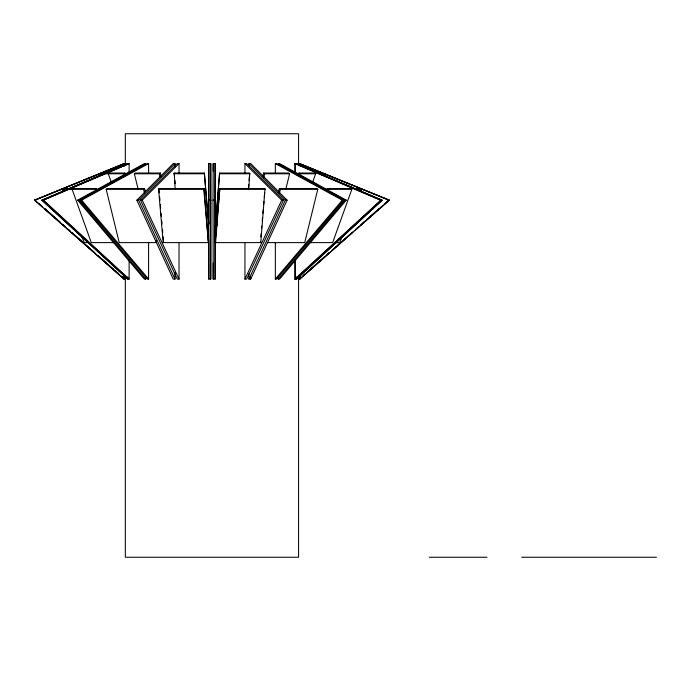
<?xml version="1.0" encoding="UTF-8"?>
<svg xmlns="http://www.w3.org/2000/svg" width="691" height="691" viewBox="0 0 691 691"><rect width="100%" height="100%" fill="white"/><g stroke="black" fill="none" stroke-linecap="round" stroke-linejoin="round"><path stroke-width="1.04" d="M208.82 279.086L208.82 163.594L210.746 163.594L210.746 279.086L208.82 279.086L208.82 242.386M213.009 200.157L213.217 163.594L215.143 163.594L215.143 279.086L213.217 279.086L213.009 200.157L214.936 200.157L215.143 163.594M215.212 241.876L219.824 188.548L265.016 188.548L260.775 242.61L215.583 242.61L215.212 241.876L215.359 227.097L219.6 173.035L249.719 173.035L248.795 188.807M215.367 240.097L215.506 225.318L217.665 225.318M219.6 173.035L215.359 227.097M215.583 242.61L219.824 188.548M248.432 187.961L248.708 184.765M249.08 180.498L249.442 176.231M260.835 236.875L261.112 233.653M261.578 228.28L261.768 226.138M262.226 220.766L262.511 217.544M262.882 213.251L263.159 210.029M263.625 204.657L263.902 201.435M264.273 197.142L264.644 192.849M262.865 176.17L263.634 173.035L288.553 173.035L289.589 173.769L285.815 189.239M263.668 177.898L264.679 173.769L263.634 173.035M278.335 192.677L279.345 188.548L316.72 188.548L317.765 189.291L304.731 242.61L267.357 242.61M279.363 193.471L280.391 189.291L279.345 188.548M312.764 181.854L315.675 173.769L314.129 173.035L298.728 173.035L300.274 173.769L315.675 173.769M326.48 190.569L327.206 188.548L350.311 188.548L351.849 189.291L332.647 242.61L309.551 242.61M328.026 191.303L328.752 189.291L351.849 189.291M342.149 236.685L339.696 242.61L335.835 242.61M360.927 191.26L361.739 189.291L359.976 188.548L355.148 188.548L356.91 189.291L361.739 189.291M248.95 279.086L285.348 200.157L287.102 200.157L250.712 279.086L248.95 279.086L248.95 273.688M244.942 279.086L281.712 200.157L283.465 200.157L246.696 279.086L244.942 279.086L244.942 242.386M158.576 189.291L158.947 188.548L204.139 188.548L208.38 242.61L163.188 242.61L158.576 189.291L203.767 189.291L204.139 188.548M175.169 188.807L174.236 173.035L204.363 173.035L208.786 224.221M163.188 242.61L163.551 241.876M208.596 240.097L208.449 225.318L204.363 173.035M278.283 279.086L344.99 200.157L346.277 200.157L279.579 279.086L278.283 279.086L278.283 275.847M275.355 279.086L342.33 200.157L343.617 200.157L276.642 279.086L275.355 279.086L275.355 242.386M175.004 272.608L175.004 279.086L173.242 279.086L136.844 200.157L173.242 163.594L175.004 163.594L175.004 166.825M136.844 200.157L138.606 200.157L175.004 163.594M179.021 242.386L179.021 279.086L177.259 279.086L140.498 200.157L177.259 163.594L179.021 163.594L179.021 173.303M140.498 200.157L142.251 200.157L179.021 163.594M294.807 279.086L381 200.157L295.403 279.086L294.807 279.086L294.807 259.661M296.154 279.086L382.227 200.157L296.75 279.086L296.154 279.086L296.154 276.927M303.297 275.536L305.716 273.403M308.134 271.269L324.252 257.043M327.474 254.202L329.089 252.776M333.122 249.218L335.541 247.093M337.959 244.96L341.181 242.109M342.788 240.693L351.659 232.867M357.299 227.892L358.914 226.467M362.136 223.625L364.554 221.491M366.973 219.358L379.065 208.691M386.321 202.29L387.927 200.865M302.684 276.245L305.914 273.403M307.521 271.978L324.45 257.043M326.869 254.91L329.287 252.776M331.706 250.643L352.66 232.159M355.882 229.308L359.113 226.467M360.719 225.041L382.486 205.84M384.904 203.715L388.126 200.865M299.73 275.847L299.73 279.086L352.902 232.159M354.518 230.734L389.361 200.157L299.73 279.086M156.08 240.52L156.598 242.61L119.215 242.61L106.189 189.291L107.235 188.548L144.609 188.548L145.369 191.64M138.14 189.239L134.356 173.769L135.401 173.035L160.321 173.035L161.089 176.17M134.356 173.769L159.276 173.769L160.321 173.035M106.189 189.291L143.564 189.291L144.609 188.548M77.651 200.157L144.359 163.594L145.654 163.594L78.947 200.157L77.651 200.157L144.359 279.086L145.654 279.086L145.654 276.927M148.591 242.386L148.591 279.086L147.313 279.086L80.337 200.157L147.313 163.594L148.591 163.594L148.591 173.303M80.337 200.157L81.616 200.157L148.591 163.594M127.766 279.086L41.685 200.157L127.766 163.594L42.281 200.157L127.766 279.086L127.766 276.927M41.685 200.157L43.524 200.157L129.122 163.594L129.122 172.223M62.173 189.291L63.943 188.548L68.772 188.548L67.001 189.291L62.173 189.291L62.985 191.26M124.181 275.847L123.974 279.086L34.55 200.157L123.974 163.594L124.181 165.745M34.55 200.157L124.432 163.594L124.63 165.745M124.63 163.594L34.956 200.157L36.571 201.582M129.122 163.594L42.928 200.157L128.535 279.086L129.122 279.086L129.122 259.661M244.942 173.303L244.942 163.594L246.696 163.594L283.465 200.157M248.95 165.745L248.95 163.594L250.712 163.594L287.102 200.157M275.355 173.303L275.355 163.594L276.642 163.594L343.617 200.157M294.807 172.223L294.807 163.594L295.403 163.594L381 200.157M299.73 163.594L389.361 200.157M105.766 173.769L123.663 173.769L125.201 173.035L109.8 173.035L108.262 173.769L111.173 181.854M173.873 173.769L203.992 173.769M219.963 173.769L250.09 173.769M264.679 173.769L289.589 173.769M69.428 189.291L95.185 189.291L96.731 188.548L73.626 188.548L72.089 189.291L91.29 242.61L114.386 242.61M220.196 189.291L265.387 189.291M280.391 189.291L317.765 189.291M209.028 200.157L210.954 200.157M388.929 200.157L299.263 163.594L389.163 200.157M88.085 242.61L84.216 242.61L81.365 235.7M121.21 276.245L124.63 279.086L124.63 275.847M429.301 557.248L487.051 557.248M521.705 557.248L656.45 557.248M294.807 163.594L380.413 200.157M382.227 200.157L296.154 163.594L381.631 200.157M327.206 188.548L328.752 189.291M275.355 163.594L342.33 200.157M346.277 200.157L279.579 163.594L278.283 163.594L344.99 200.157M39.188 203.715L40.804 205.132M44.829 208.691L60.143 222.2M62.561 224.333L64.98 226.467M68.202 229.308L69.817 230.734M72.235 232.867L84.328 243.534M85.934 244.96L89.165 247.801M91.583 249.935L94.002 252.068M98.027 255.618L113.341 269.136M114.956 270.552L118.178 273.403M121.4 276.245L124.63 279.086M38.99 203.715L41.408 205.84M44.63 208.691L60.756 222.908M62.363 224.333L65.593 227.175M68.012 229.308L70.43 231.442M72.037 232.867L95.41 253.485M97.828 255.618L119.595 274.819M34.757 200.157L42.816 207.265M44.423 208.691L124.181 279.086M43.524 200.157L129.122 279.086M244.942 163.594L281.712 200.157M248.95 163.594L285.348 200.157M81.616 200.157L148.591 279.086M78.947 200.157L145.654 279.086M260.403 241.876L260.775 242.61M142.251 200.157L179.021 279.086M138.606 200.157L175.004 279.086M159.276 173.769L160.027 176.861M143.564 189.291L144.583 193.471M203.767 189.291L208.38 242.61M174.236 173.035L174.512 176.231M174.883 180.498L175.16 183.694M158.947 188.548L159.319 192.849M159.69 197.142L159.966 200.364M160.338 204.657L160.614 207.879M161.081 213.251L161.357 216.473M161.729 220.766L162.014 223.988M162.471 229.36L162.748 232.582M163.119 236.875L163.404 240.097M208.725 239.76L208.742 241.876M214.936 200.157L215.143 279.086M299.937 163.594L299.937 165.745M299.937 275.847L299.937 279.086M299.462 275.847L299.462 279.086L299.263 276.927M298.581 165.002L298.581 133.752L125.33 133.752L125.33 165.002M298.581 277.074L298.581 557.248L125.33 557.248L125.33 277.074M295.403 163.594L295.403 172.223M295.403 260.74L295.403 279.086M250.712 276.927L250.712 279.086M213.217 163.594L213.217 171.143M213.217 262.9L213.217 279.086M210.746 163.594L210.746 279.086M208.82 163.594L208.82 224.039M124.432 163.594L124.432 165.745M124.432 275.847L124.432 279.086M123.974 163.594L123.974 165.745M123.974 275.847L123.974 279.086M101.871 173.035L100.1 173.769L103.322 173.769L105.084 173.035L101.871 173.035M322.049 173.035L318.827 173.035L320.598 173.769L323.811 173.769L322.049 173.035"/></g></svg>
